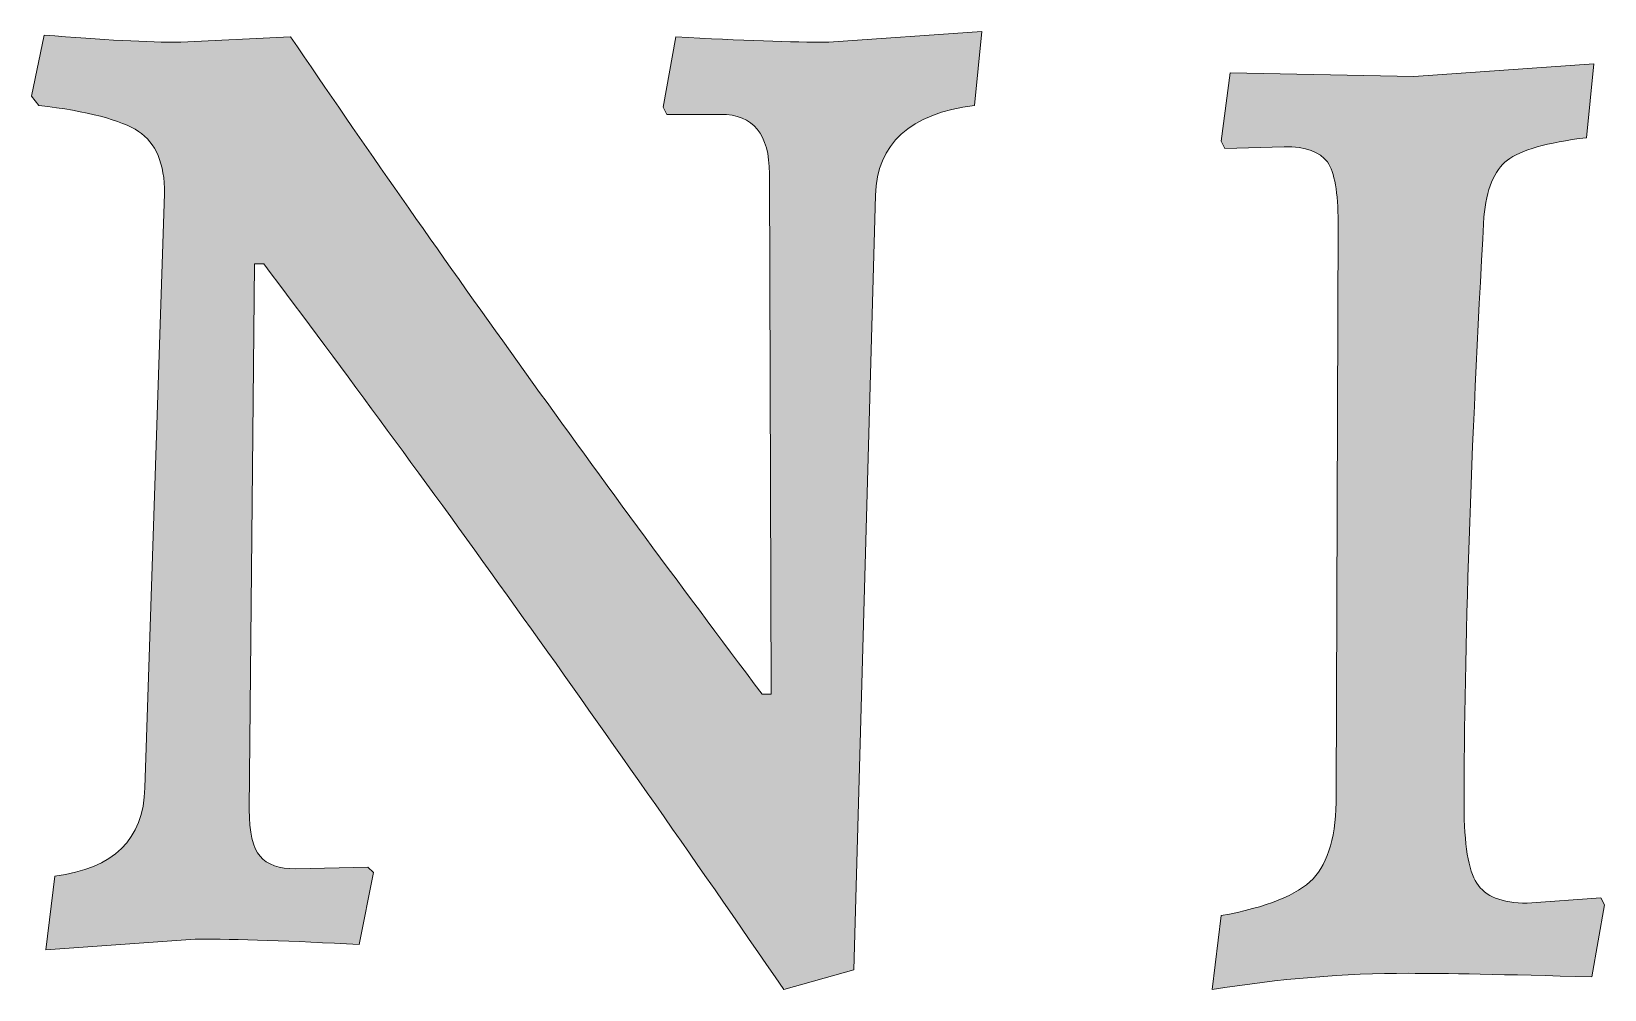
# Model space of a CAD drawing. Header units: inches. Extents: x 30.75 to 38.26, y -31.75 to -24.55.
# Drawn here: x 33.475 to 34.853, y -25.585 to -24.746 of the extents above; entities that cross this region are included whole.
import ezdxf

# ---------------------------------------------------------------- set-up
doc = ezdxf.new("R2010")
doc.units = ezdxf.units.IN
doc.header["$MEASUREMENT"] = 0
doc.layers.add('Layer 2', color=7, linetype='Continuous')

msp = doc.modelspace()

# ---------------------------------------------------------------- hatches: boundary and pattern name
at = {"layer": 'Layer 2', "true_color": 0xffffff}
h = msp.add_hatch(color=7, dxfattribs=at)
h.dxf.hatch_style = 2
edge = h.paths.add_edge_path()
edge.add_spline(control_points=[(34.0786, -24.8186), (34.0786, -24.8186), (34.0313, -24.8186), (34.0313, -24.8186), (34.0313, -24.8186), (34.0282, -24.8122), (34.0282, -24.8122), (34.0282, -24.8122), (34.0392, -24.7507), (34.0392, -24.7507), (34.097, -24.7539), (34.1417, -24.7555), (34.1732, -24.7555), (34.1732, -24.7555), (34.3073, -24.746), (34.3073, -24.746), (34.3073, -24.746), (34.301, -24.8107), (34.301, -24.8107), (34.2442, -24.818), (34.2153, -24.8443), (34.2143, -24.8895), (34.2143, -24.8895), (34.1953, -25.5676), (34.1953, -25.5676), (34.1953, -25.5676), (34.1338, -25.585), (34.1338, -25.585), (33.9719, -25.3495), (33.82, -25.1377), (33.6781, -24.9494), (33.6781, -24.9494), (33.6702, -24.9494), (33.6702, -24.9494), (33.6702, -24.9494), (33.6655, -25.4273), (33.6655, -25.4273), (33.6655, -25.4473), (33.6686, -25.4609), (33.6749, -25.4683), (33.6812, -25.4757), (33.6917, -25.4793), (33.7064, -25.4793), (33.7064, -25.4793), (33.7695, -25.4777), (33.7695, -25.4777), (33.7695, -25.4777), (33.7742, -25.4825), (33.7742, -25.4825), (33.7742, -25.4825), (33.7617, -25.5456), (33.7617, -25.5456), (33.7027, -25.5424), (33.6549, -25.5408), (33.6181, -25.5408), (33.6181, -25.5408), (33.4872, -25.5503), (33.4872, -25.5503), (33.4872, -25.5503), (33.4951, -25.4856), (33.4951, -25.4856), (33.5466, -25.4793), (33.5729, -25.4536), (33.574, -25.4084), (33.574, -25.4084), (33.5913, -24.8879), (33.5913, -24.8879), (33.5913, -24.8617), (33.5837, -24.8435), (33.5684, -24.8335), (33.5532, -24.8235), (33.524, -24.8159), (33.481, -24.8107), (33.481, -24.8107), (33.4746, -24.8028), (33.4746, -24.8028), (33.4746, -24.8028), (33.4857, -24.7492), (33.4857, -24.7492), (33.5372, -24.7534), (33.5771, -24.7555), (33.6055, -24.7555), (33.6055, -24.7555), (33.7017, -24.7507), (33.7017, -24.7507), (33.8289, -24.9379), (33.9667, -25.1298), (34.1149, -25.3264), (34.1149, -25.3264), (34.1228, -25.3264), (34.1228, -25.3264), (34.1228, -25.3264), (34.1212, -24.8706), (34.1212, -24.8706), (34.1212, -24.8359), (34.107, -24.8186), (34.0786, -24.8186)], knot_values=[0, 0, 0, 0, 1, 1, 1, 2, 2, 2, 3, 3, 3, 4, 4, 4, 5, 5, 5, 6, 6, 6, 7, 7, 7, 8, 8, 8, 9, 9, 9, 10, 10, 10, 11, 11, 11, 12, 12, 12, 13, 13, 13, 14, 14, 14, 15, 15, 15, 16, 16, 16, 17, 17, 17, 18, 18, 18, 19, 19, 19, 20, 20, 20, 21, 21, 21, 22, 22, 22, 23, 23, 23, 24, 24, 24, 25, 25, 25, 26, 26, 26, 27, 27, 27, 28, 28, 28, 29, 29, 29, 30, 30, 30, 31, 31, 31, 32, 32, 32, 32], degree=3, periodic=1)
h = msp.add_hatch(color=7, dxfattribs=at)
h.dxf.hatch_style = 2
edge = h.paths.add_edge_path()
edge.add_spline(control_points=[(34.5249, -24.7823), (34.5249, -24.7823), (34.6858, -24.7854), (34.6858, -24.7854), (34.6858, -24.7854), (34.8435, -24.7744), (34.8435, -24.7744), (34.8435, -24.7744), (34.8371, -24.839), (34.8371, -24.839), (34.8025, -24.8433), (34.7793, -24.8498), (34.7678, -24.8588), (34.7562, -24.8677), (34.7494, -24.8843), (34.7473, -24.9084), (34.7357, -25.1145), (34.7299, -25.2864), (34.7299, -25.4241), (34.7299, -25.4578), (34.7336, -25.4804), (34.741, -25.4919), (34.7483, -25.5035), (34.763, -25.5093), (34.7851, -25.5093), (34.7851, -25.5093), (34.8498, -25.5046), (34.8498, -25.5046), (34.8498, -25.5046), (34.8529, -25.5109), (34.8529, -25.5109), (34.8529, -25.5109), (34.8419, -25.5739), (34.8419, -25.5739), (34.7651, -25.5718), (34.7115, -25.5708), (34.681, -25.5708), (34.6253, -25.5708), (34.568, -25.5755), (34.5092, -25.585), (34.5092, -25.585), (34.517, -25.5203), (34.517, -25.5203), (34.557, -25.513), (34.5838, -25.5022), (34.5975, -25.488), (34.6111, -25.4738), (34.6179, -25.4494), (34.6179, -25.4147), (34.6179, -25.4147), (34.6195, -24.9132), (34.6195, -24.9132), (34.6195, -24.8869), (34.6164, -24.8693), (34.6101, -24.8603), (34.6037, -24.8514), (34.5912, -24.8469), (34.5722, -24.8469), (34.5722, -24.8469), (34.5202, -24.8485), (34.5202, -24.8485), (34.5202, -24.8485), (34.517, -24.8422), (34.517, -24.8422), (34.517, -24.8422), (34.5249, -24.7823), (34.5249, -24.7823)], knot_values=[0, 0, 0, 0, 1, 1, 1, 2, 2, 2, 3, 3, 3, 4, 4, 4, 5, 5, 5, 6, 6, 6, 7, 7, 7, 8, 8, 8, 9, 9, 9, 10, 10, 10, 11, 11, 11, 12, 12, 12, 13, 13, 13, 14, 14, 14, 15, 15, 15, 16, 16, 16, 17, 17, 17, 18, 18, 18, 19, 19, 19, 20, 20, 20, 21, 21, 21, 22, 22, 22, 22], degree=3, periodic=1)

# ---------------------------------------------------------------- linework, layer by layer
at = {"layer": 'Layer 2', "lineweight": 0}
for points, knots in [([(34.0786, -24.8186), (34.0786, -24.8186), (34.0313, -24.8186), (34.0313, -24.8186), (34.0313, -24.8186), (34.0282, -24.8122), (34.0282, -24.8122), (34.0282, -24.8122), (34.0392, -24.7507), (34.0392, -24.7507), (34.097, -24.7539), (34.1417, -24.7555), (34.1732, -24.7555), (34.1732, -24.7555), (34.3073, -24.746), (34.3073, -24.746), (34.3073, -24.746), (34.301, -24.8107), (34.301, -24.8107), (34.2442, -24.818), (34.2153, -24.8443), (34.2143, -24.8895), (34.2143, -24.8895), (34.1953, -25.5676), (34.1953, -25.5676), (34.1953, -25.5676), (34.1338, -25.585), (34.1338, -25.585), (33.9719, -25.3495), (33.82, -25.1377), (33.6781, -24.9494), (33.6781, -24.9494), (33.6702, -24.9494), (33.6702, -24.9494), (33.6702, -24.9494), (33.6655, -25.4273), (33.6655, -25.4273), (33.6655, -25.4473), (33.6686, -25.4609), (33.6749, -25.4683), (33.6812, -25.4757), (33.6917, -25.4793), (33.7064, -25.4793), (33.7064, -25.4793), (33.7695, -25.4777), (33.7695, -25.4777), (33.7695, -25.4777), (33.7742, -25.4825), (33.7742, -25.4825), (33.7742, -25.4825), (33.7617, -25.5456), (33.7617, -25.5456), (33.7027, -25.5424), (33.6549, -25.5408), (33.6181, -25.5408), (33.6181, -25.5408), (33.4872, -25.5503), (33.4872, -25.5503), (33.4872, -25.5503), (33.4951, -25.4856), (33.4951, -25.4856), (33.5466, -25.4793), (33.5729, -25.4536), (33.574, -25.4084), (33.574, -25.4084), (33.5913, -24.8879), (33.5913, -24.8879), (33.5913, -24.8617), (33.5837, -24.8435), (33.5684, -24.8335), (33.5532, -24.8235), (33.524, -24.8159), (33.481, -24.8107), (33.481, -24.8107), (33.4746, -24.8028), (33.4746, -24.8028), (33.4746, -24.8028), (33.4857, -24.7492), (33.4857, -24.7492), (33.5372, -24.7534), (33.5771, -24.7555), (33.6055, -24.7555), (33.6055, -24.7555), (33.7017, -24.7507), (33.7017, -24.7507), (33.8289, -24.9379), (33.9667, -25.1298), (34.1149, -25.3264), (34.1149, -25.3264), (34.1228, -25.3264), (34.1228, -25.3264), (34.1228, -25.3264), (34.1212, -24.8706), (34.1212, -24.8706), (34.1212, -24.8359), (34.107, -24.8186), (34.0786, -24.8186)], [0, 0, 0, 0, 1, 1, 1, 2, 2, 2, 3, 3, 3, 4, 4, 4, 5, 5, 5, 6, 6, 6, 7, 7, 7, 8, 8, 8, 9, 9, 9, 10, 10, 10, 11, 11, 11, 12, 12, 12, 13, 13, 13, 14, 14, 14, 15, 15, 15, 16, 16, 16, 17, 17, 17, 18, 18, 18, 19, 19, 19, 20, 20, 20, 21, 21, 21, 22, 22, 22, 23, 23, 23, 24, 24, 24, 25, 25, 25, 26, 26, 26, 27, 27, 27, 28, 28, 28, 29, 29, 29, 30, 30, 30, 31, 31, 31, 32, 32, 32, 32]), ([(34.5249, -24.7823), (34.5249, -24.7823), (34.6858, -24.7854), (34.6858, -24.7854), (34.6858, -24.7854), (34.8435, -24.7744), (34.8435, -24.7744), (34.8435, -24.7744), (34.8371, -24.839), (34.8371, -24.839), (34.8025, -24.8433), (34.7793, -24.8498), (34.7678, -24.8588), (34.7562, -24.8677), (34.7494, -24.8843), (34.7473, -24.9084), (34.7357, -25.1145), (34.7299, -25.2864), (34.7299, -25.4241), (34.7299, -25.4578), (34.7336, -25.4804), (34.741, -25.4919), (34.7483, -25.5035), (34.763, -25.5093), (34.7851, -25.5093), (34.7851, -25.5093), (34.8498, -25.5046), (34.8498, -25.5046), (34.8498, -25.5046), (34.8529, -25.5109), (34.8529, -25.5109), (34.8529, -25.5109), (34.8419, -25.5739), (34.8419, -25.5739), (34.7651, -25.5718), (34.7115, -25.5708), (34.681, -25.5708), (34.6253, -25.5708), (34.568, -25.5755), (34.5092, -25.585), (34.5092, -25.585), (34.517, -25.5203), (34.517, -25.5203), (34.557, -25.513), (34.5838, -25.5022), (34.5975, -25.488), (34.6111, -25.4738), (34.6179, -25.4494), (34.6179, -25.4147), (34.6179, -25.4147), (34.6195, -24.9132), (34.6195, -24.9132), (34.6195, -24.8869), (34.6164, -24.8693), (34.6101, -24.8603), (34.6037, -24.8514), (34.5912, -24.8469), (34.5722, -24.8469), (34.5722, -24.8469), (34.5202, -24.8485), (34.5202, -24.8485), (34.5202, -24.8485), (34.517, -24.8422), (34.517, -24.8422), (34.517, -24.8422), (34.5249, -24.7823), (34.5249, -24.7823)], [0, 0, 0, 0, 1, 1, 1, 2, 2, 2, 3, 3, 3, 4, 4, 4, 5, 5, 5, 6, 6, 6, 7, 7, 7, 8, 8, 8, 9, 9, 9, 10, 10, 10, 11, 11, 11, 12, 12, 12, 13, 13, 13, 14, 14, 14, 15, 15, 15, 16, 16, 16, 17, 17, 17, 18, 18, 18, 19, 19, 19, 20, 20, 20, 21, 21, 21, 22, 22, 22, 22])]:
    msp.add_open_spline(points, degree=3, knots=knots, dxfattribs=at)

doc.saveas('drawing.dxf')
